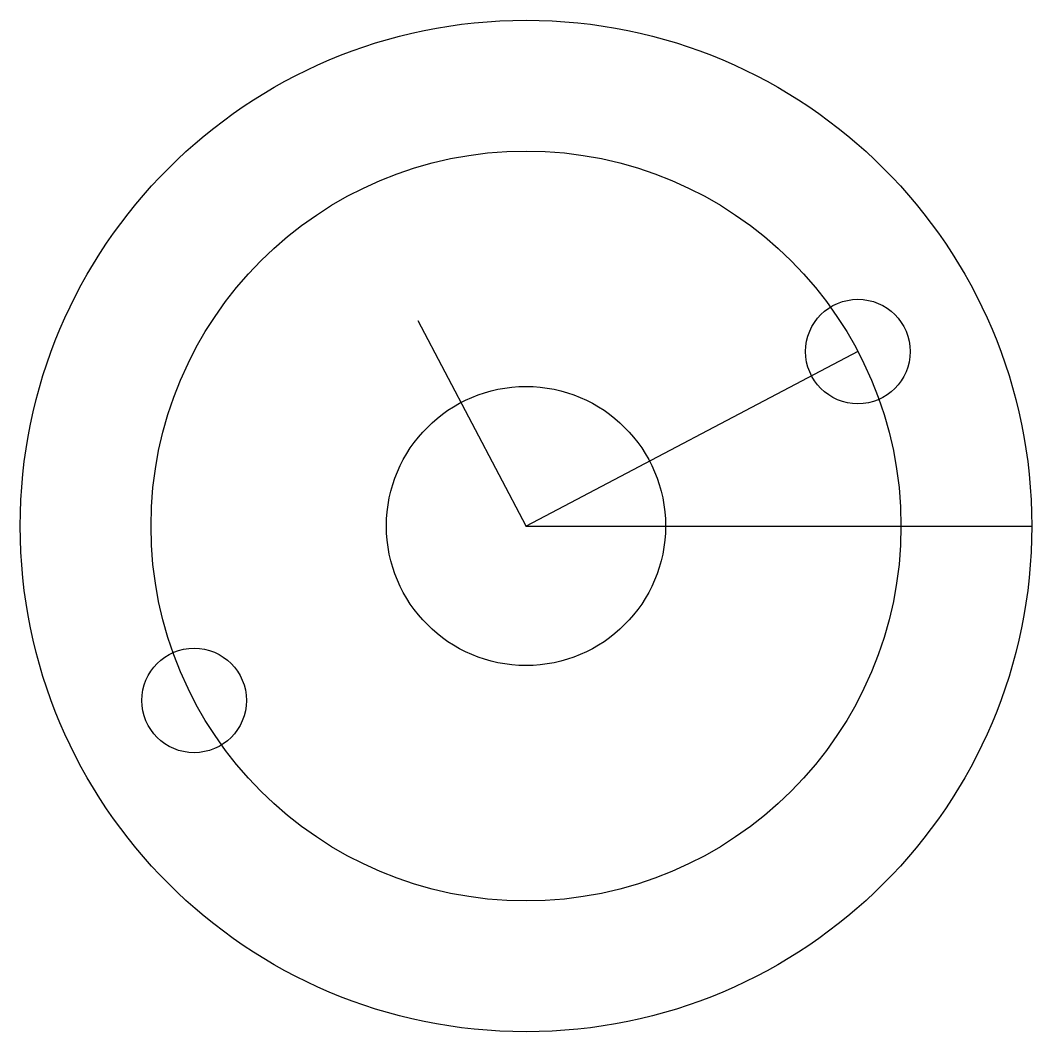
# Model space of a CAD drawing. Header units: centimetres. Extents: x -1.45 to 1.45, y -1.45 to 1.45.
import ezdxf

# ---------------------------------------------------------------- set-up
doc = ezdxf.new("R2010")
doc.units = ezdxf.units.CM
doc.header["$MEASUREMENT"] = 0
doc.layers.add('PROBMR_ADAPTER_PCBREF v2_Sketch1', color=7, linetype='Continuous')

msp = doc.modelspace()

# ---------------------------------------------------------------- linework, layer by layer
at = {"layer": 'PROBMR_ADAPTER_PCBREF v2_Sketch1'}
for p, q in [((0, 0), (-0.309, 0.5881)), ((0.9516, 0.5), (0, 0)), ((0, 0), (1.45, 0))]:
    msp.add_line(p, q, dxfattribs=at)
for centre, radius in [((0, 0), 1.45), ((0, 0), 1.075), ((0.9516, 0.5), 0.15), ((0, 0), 0.4), ((-0.9516, -0.5), 0.15)]:
    msp.add_circle(centre, radius, dxfattribs=at)
msp.add_point((0, 0), dxfattribs=at)

doc.saveas('drawing.dxf')
